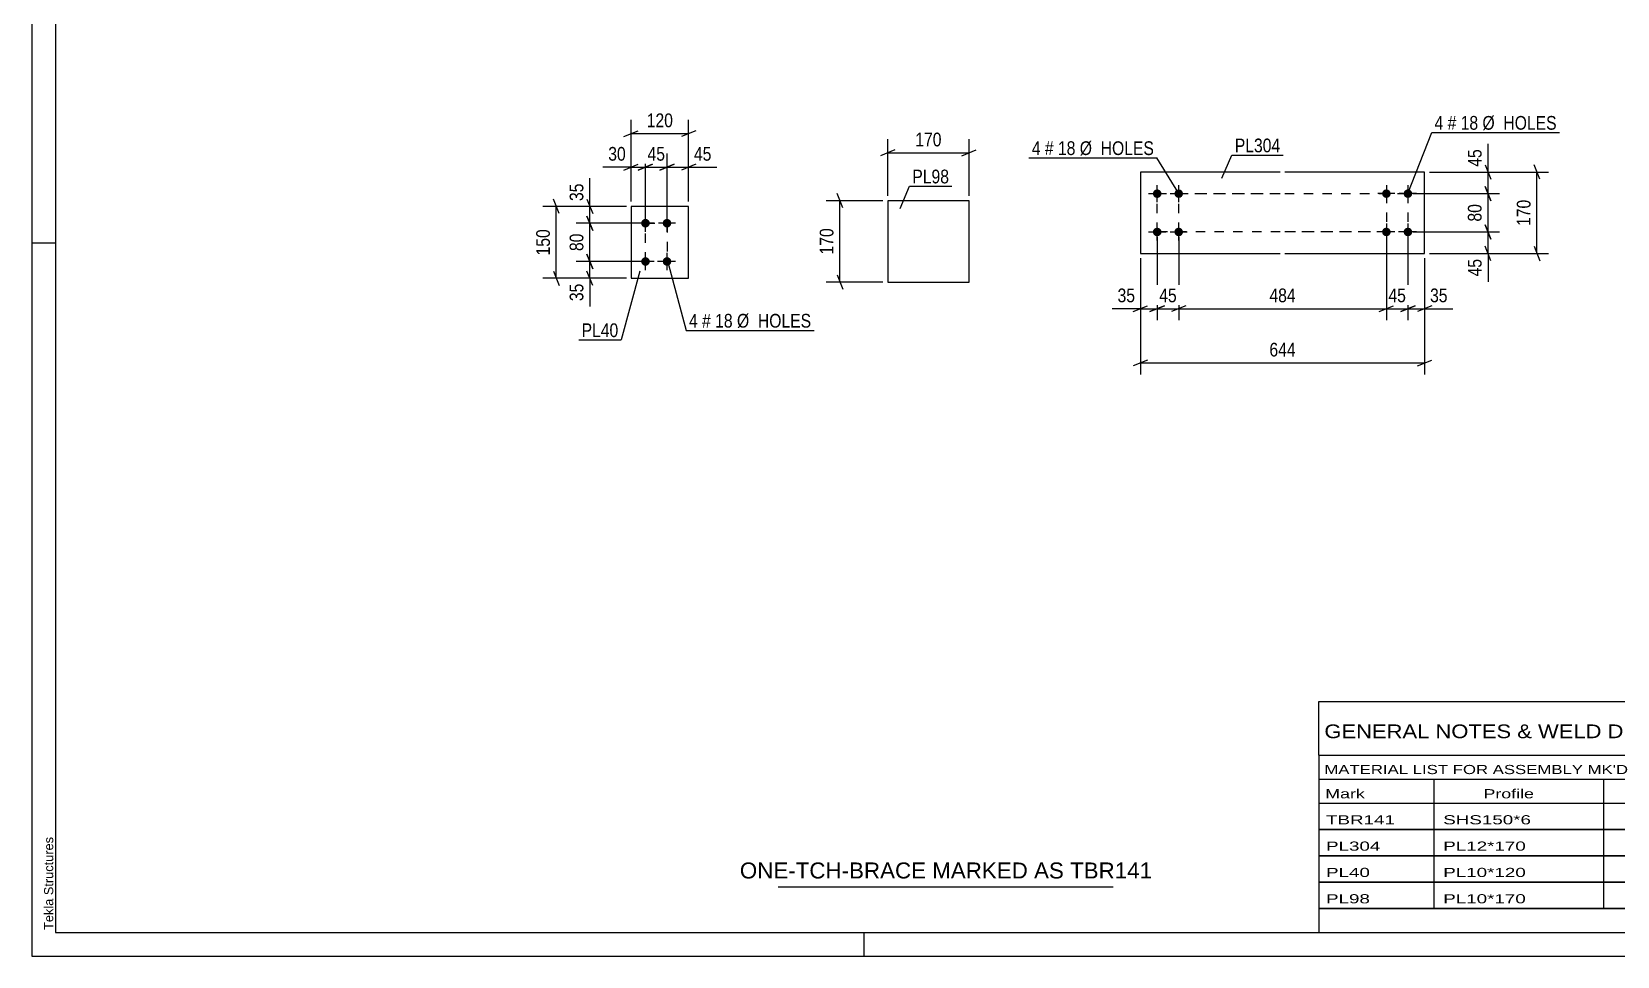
# Model space of a CAD drawing. Header units: millimetres. Extents: x 0 to 594, y 0 to 420.
# Drawn here: x 0 to 331.4, y 0 to 193.1 of the extents above; entities that cross this region are included whole.
import ezdxf

# ---------------------------------------------------------------- set-up
doc = ezdxf.new("R2010")
doc.units = ezdxf.units.MM
doc.linetypes.add('DXK_LINE_DOT2', pattern=[3.9198, 1.9599, -1.9599])
doc.styles.add('Arial', font='ARIAL.TTF', dxfattribs={"height": 0.2})
doc.styles.add('Arial Narrow', font='ARIALN.TTF', dxfattribs={"height": 0.2})

# ---------------------------------------------------------------- blocks, each defined once
blk = doc.blocks.new('Unknown-580575187-1131')
at = {"color": 5, "linetype": 'Continuous'}
for p, q in [((0, 420), (0, 0)), ((5, 415), (5, 5)), ((5, 149), (0, 149)), ((5, 5), (589, 5)), ((174, 0), (174, 5)), ((0, 0), (594, 0))]:
    blk.add_line(p, q, dxfattribs=at)
at = {"color": 174, "linetype": 'Continuous', "style": 'Arial'}
blk.add_text('Tekla Structures', height=1.9102, rotation=90, dxfattribs=at).set_placement((4.5, 5.5))
blk = doc.blocks.new('Part-580575187-3579 - 3578')
at = {"color": 2, "linetype": 'Continuous'}
for p, q in [((260.91, 163.81), (231.71, 163.81)), ((231.71, 163.81), (231.71, 146.81)), ((291.11, 163.81), (261.91, 163.81)), ((291.11, 146.81), (291.11, 163.81)), ((231.71, 146.81), (260.91, 146.81)), ((261.91, 146.81), (291.11, 146.81))]:
    blk.add_line(p, q, dxfattribs=at)
blk = doc.blocks.new('Bolt-580575187-3580 - 3578')
at = {"linetype": 'Continuous'}
for points in [[(283.11, 158.41, -1), (283.11, 160.21, -1)], [(287.61, 158.41, -1), (287.61, 160.21, -1)], [(283.11, 150.41, -1), (283.11, 152.21, -1)], [(287.61, 150.41, -1), (287.61, 152.21, -1)]]:
    blk.add_hatch(color=1, dxfattribs=at).paths.add_polyline_path(points)
at = {"color": 1, "linetype": 'Continuous'}
for p, q in [((284.91, 159.31), (281.31, 159.31)), ((283.11, 161.11), (283.11, 157.51)), ((289.41, 159.31), (285.81, 159.31)), ((287.61, 161.11), (287.61, 157.51)), ((283.11, 153.11), (283.11, 149.51)), ((287.61, 153.11), (287.61, 149.51)), ((284.91, 151.31), (281.31, 151.31)), ((289.41, 151.31), (285.81, 151.31))]:
    blk.add_line(p, q, dxfattribs=at)
blk = doc.blocks.new('Bolt-580575187-3581 - 3578')
at = {"linetype": 'Continuous'}
for points in [[(235.21, 160.21, -1), (235.21, 158.41, -1)], [(239.71, 160.21, -1), (239.71, 158.41, -1)], [(235.21, 152.21, -1), (235.21, 150.41, -1)], [(239.71, 152.21, -1), (239.71, 150.41, -1)]]:
    blk.add_hatch(color=1, dxfattribs=at).paths.add_polyline_path(points)
at = {"color": 1, "linetype": 'Continuous'}
for p, q in [((233.41, 159.31), (237.01, 159.31)), ((235.21, 157.51), (235.21, 161.11)), ((237.91, 159.31), (241.51, 159.31)), ((239.71, 157.51), (239.71, 161.11)), ((235.21, 149.51), (235.21, 153.11)), ((239.71, 149.51), (239.71, 153.11)), ((233.41, 151.31), (237.01, 151.31)), ((237.91, 151.31), (241.51, 151.31))]:
    blk.add_line(p, q, dxfattribs=at)
blk = doc.blocks.new('Bolt-580575187-2195 - 2156')
at = {"linetype": 'Continuous'}
for points in [[(128.27, 152.24, -1), (128.27, 154.04, -1)], [(132.77, 152.24, -1), (132.77, 154.04, -1)], [(128.27, 144.24, -1), (128.27, 146.04, -1)], [(132.77, 144.24, -1), (132.77, 146.04, -1)]]:
    blk.add_hatch(color=1, dxfattribs=at).paths.add_polyline_path(points)
at = {"color": 1, "linetype": 'Continuous'}
for p, q in [((130.07, 153.14), (126.47, 153.14)), ((128.27, 151.34), (128.27, 154.94)), ((134.57, 153.14), (130.97, 153.14)), ((132.77, 151.34), (132.77, 154.94)), ((128.27, 143.34), (128.27, 146.94)), ((132.77, 143.34), (132.77, 146.94)), ((130.07, 145.14), (126.47, 145.14)), ((134.57, 145.14), (130.97, 145.14))]:
    blk.add_line(p, q, dxfattribs=at)
blk = doc.blocks.new('Part-580575187-2162 - 2156')
at = {"color": 2, "linetype": 'Continuous'}
for p, q in [((125.27, 156.64), (125.27, 141.64)), ((137.27, 156.64), (125.27, 156.64)), ((137.27, 141.64), (137.27, 156.64)), ((125.27, 141.64), (137.27, 141.64))]:
    blk.add_line(p, q, dxfattribs=at)
blk = doc.blocks.new('Part-580575187-2399 - 2393')
at = {"color": 2, "linetype": 'Continuous'}
for p, q in [((195.9, 157.84), (178.9, 157.84)), ((178.9, 157.84), (178.9, 140.84)), ((195.9, 140.84), (195.9, 157.84)), ((178.9, 140.84), (195.9, 140.84))]:
    blk.add_line(p, q, dxfattribs=at)
blk = doc.blocks.new('Rectangle-580575187-3759 - 3578')
at = {"color": 1, "linetype": 'DXK_LINE_DOT2'}
for p, q in [((235.21, 159.31), (260.91, 159.31)), ((235.21, 151.31), (235.21, 159.31)), ((261.91, 159.31), (287.61, 159.31)), ((287.61, 159.31), (287.61, 151.31)), ((260.91, 151.31), (235.21, 151.31)), ((287.61, 151.31), (261.91, 151.31))]:
    blk.add_line(p, q, dxfattribs=at)
blk = doc.blocks.new('Rectangle-580575187-2379 - 2156')
at = {"color": 1, "linetype": 'DXK_LINE_DOT2'}
blk.add_lwpolyline([(128.27, 153.14), (132.77, 153.14), (132.77, 145.14), (128.27, 145.14), (128.27, 153.14)], close=True, dxfattribs=at)
blk = doc.blocks.new('Rectangle-580575187-3769 - 3578')
at = {"color": 1, "linetype": 'DXK_LINE_DOT2'}
for p, q in [((239.71, 159.31), (260.91, 159.31)), ((239.71, 151.31), (239.71, 159.31)), ((261.91, 159.31), (283.11, 159.31)), ((283.11, 159.31), (283.11, 151.31)), ((260.91, 151.31), (239.71, 151.31)), ((283.11, 151.31), (261.91, 151.31))]:
    blk.add_line(p, q, dxfattribs=at)
blk = doc.blocks.new('StraightDimension-580575187-3590 - 3578')
at = {"color": 7, "linetype": 'Continuous'}
for p, q in [((235.21, 150.31), (235.21, 132.88)), ((231.71, 145.81), (231.71, 132.88)), ((230.21, 134.68), (233.21, 135.88)), ((236.71, 135.88), (233.71, 134.68)), ((231.71, 135.28), (235.21, 135.28))]:
    blk.add_line(p, q, dxfattribs=at)
at = {"color": 0}
blk.add_wipeout([(231.19, 136.03), (231.19, 140.23), (226.33, 140.23), (226.33, 136.03)], dxfattribs=at)
at = {"color": 7, "linetype": 'Continuous'}
blk.add_line((231.71, 135.28), (225.81, 135.28), dxfattribs=at)
blk.add_line((231.71, 135.28), (225.81, 135.28), dxfattribs=at)
at = {"color": 3, "style": 'Arial Narrow'}
blk.add_text('35', height=2.863, dxfattribs=at).set_placement((226.93, 136.63))
blk = doc.blocks.new('StraightDimension-580575187-3586 - 3578')
at = {"color": 7, "linetype": 'Continuous'}
for p, q in [((287.61, 150.31), (287.61, 132.88)), ((291.11, 145.81), (291.11, 132.88)), ((286.11, 134.68), (289.11, 135.88)), ((292.61, 135.88), (289.61, 134.68)), ((287.61, 135.28), (291.11, 135.28))]:
    blk.add_line(p, q, dxfattribs=at)
at = {"color": 0}
blk.add_wipeout([(296.49, 136.03), (296.49, 140.23), (291.64, 140.23), (291.64, 136.03)], dxfattribs=at)
at = {"color": 7, "linetype": 'Continuous'}
blk.add_line((291.11, 135.28), (297.02, 135.28), dxfattribs=at)
blk.add_line((291.11, 135.28), (297.02, 135.28), dxfattribs=at)
at = {"color": 3, "style": 'Arial Narrow'}
blk.add_text('35', height=2.863, dxfattribs=at).set_placement((292.24, 136.63))
blk = doc.blocks.new('StraightDimension-580575187-3587 - 3578')
at = {"color": 7, "linetype": 'Continuous'}
for p, q in [((283.11, 150.31), (283.11, 132.88)), ((287.61, 150.31), (287.61, 132.88)), ((281.61, 134.68), (284.61, 135.88)), ((289.11, 135.88), (286.11, 134.68)), ((283.11, 135.28), (287.61, 135.28))]:
    blk.add_line(p, q, dxfattribs=at)
at = {"color": 0}
blk.add_wipeout([(287.79, 136.03), (287.79, 140.23), (282.94, 140.23), (282.94, 136.03)], dxfattribs=at)
at = {"color": 3, "style": 'Arial Narrow'}
blk.add_text('45', height=2.863, dxfattribs=at).set_placement((283.54, 136.63))
blk = doc.blocks.new('StraightDimension-580575187-3588 - 3578')
at = {"color": 7, "linetype": 'Continuous'}
for p, q in [((239.71, 150.31), (239.71, 132.88)), ((283.11, 150.31), (283.11, 132.88)), ((241.21, 135.88), (238.21, 134.68)), ((281.61, 134.68), (284.61, 135.88)), ((239.71, 135.28), (283.11, 135.28))]:
    blk.add_line(p, q, dxfattribs=at)
at = {"color": 0}
blk.add_wipeout([(264.76, 136.03), (264.76, 140.23), (258.07, 140.23), (258.07, 136.03)], dxfattribs=at)
at = {"color": 3, "style": 'Arial Narrow'}
blk.add_text('484', height=2.863, dxfattribs=at).set_placement((258.67, 136.63))
blk = doc.blocks.new('StraightDimension-580575187-3589 - 3578')
at = {"color": 7, "linetype": 'Continuous'}
for p, q in [((235.21, 150.31), (235.21, 132.88)), ((239.71, 150.31), (239.71, 132.88)), ((233.71, 134.68), (236.71, 135.88)), ((241.21, 135.88), (238.21, 134.68)), ((235.21, 135.28), (239.71, 135.28))]:
    blk.add_line(p, q, dxfattribs=at)
at = {"color": 0}
blk.add_wipeout([(239.89, 136.03), (239.89, 140.23), (235.04, 140.23), (235.04, 136.03)], dxfattribs=at)
at = {"color": 3, "style": 'Arial Narrow'}
blk.add_text('45', height=2.863, dxfattribs=at).set_placement((235.64, 136.63))
blk = doc.blocks.new('StraightDimension-580575187-3606 - 3578')
at = {"color": 7, "linetype": 'Continuous'}
for p, q in [((231.71, 145.81), (231.71, 121.54)), ((291.11, 145.81), (291.11, 121.54)), ((233.21, 124.54), (230.21, 123.34)), ((231.71, 123.94), (291.11, 123.94)), ((289.61, 123.34), (292.61, 124.54))]:
    blk.add_line(p, q, dxfattribs=at)
at = {"color": 0}
blk.add_wipeout([(264.76, 124.69), (264.76, 128.89), (258.07, 128.89), (258.07, 124.69)], dxfattribs=at)
at = {"color": 3, "style": 'Arial Narrow'}
blk.add_text('644', height=2.863, dxfattribs=at).set_placement((258.67, 125.29))
blk = doc.blocks.new('StraightDimension-580575187-3626 - 3578')
at = {"color": 7, "linetype": 'Continuous'}
for p, q in [((292.11, 163.81), (316.98, 163.81)), ((315.18, 162.31), (313.98, 165.31)), ((314.58, 146.81), (314.58, 163.81)), ((292.11, 146.81), (316.98, 146.81)), ((313.98, 148.31), (315.18, 145.31))]:
    blk.add_line(p, q, dxfattribs=at)
at = {"color": 0}
blk.add_wipeout([(313.83, 158.65), (309.63, 158.65), (309.63, 151.96), (313.83, 151.96)], dxfattribs=at)
at = {"color": 3, "style": 'Arial Narrow'}
blk.add_text('170', height=2.863, rotation=90.0002, dxfattribs=at).set_placement((313.23, 152.56))
blk = doc.blocks.new('StraightDimension-580575187-3735 - 3578')
at = {"color": 7, "linetype": 'Continuous'}
for p, q in [((292.11, 163.81), (306.76, 163.81)), ((303.76, 165.31), (304.96, 162.31)), ((304.36, 159.31), (304.36, 163.81)), ((288.61, 159.31), (306.76, 159.31)), ((304.96, 157.81), (303.76, 160.81))]:
    blk.add_line(p, q, dxfattribs=at)
at = {"color": 0}
blk.add_wipeout([(303.61, 169.19), (299.41, 169.19), (299.41, 164.33), (303.61, 164.33)], dxfattribs=at)
at = {"color": 7, "linetype": 'Continuous'}
blk.add_line((304.36, 163.81), (304.36, 169.71), dxfattribs=at)
blk.add_line((304.36, 163.81), (304.36, 169.71), dxfattribs=at)
at = {"color": 3, "style": 'Arial Narrow'}
blk.add_text('45', height=2.863, rotation=90.0002, dxfattribs=at).set_placement((303.01, 164.93))
blk = doc.blocks.new('StraightDimension-580575187-3736 - 3578')
at = {"color": 7, "linetype": 'Continuous'}
for p, q in [((288.61, 159.31), (306.76, 159.31)), ((303.76, 160.81), (304.96, 157.81)), ((304.36, 151.31), (304.36, 159.31)), ((304.96, 149.81), (303.76, 152.81)), ((288.61, 151.31), (306.76, 151.31))]:
    blk.add_line(p, q, dxfattribs=at)
at = {"color": 0}
blk.add_wipeout([(303.61, 157.73), (299.41, 157.73), (299.41, 152.88), (303.61, 152.88)], dxfattribs=at)
at = {"color": 3, "style": 'Arial Narrow'}
blk.add_text('80', height=2.863, rotation=90.0002, dxfattribs=at).set_placement((303.01, 153.48))
blk = doc.blocks.new('StraightDimension-580575187-3737 - 3578')
at = {"color": 7, "linetype": 'Continuous'}
for p, q in [((303.76, 152.81), (304.96, 149.81)), ((288.61, 151.31), (306.76, 151.31)), ((304.36, 146.81), (304.36, 151.31)), ((292.11, 146.81), (306.76, 146.81)), ((304.96, 145.31), (303.76, 148.31))]:
    blk.add_line(p, q, dxfattribs=at)
at = {"color": 0}
blk.add_wipeout([(303.61, 146.28), (299.41, 146.28), (299.41, 141.42), (303.61, 141.42)], dxfattribs=at)
at = {"color": 7, "linetype": 'Continuous'}
blk.add_line((304.36, 146.81), (304.36, 140.9), dxfattribs=at)
blk.add_line((304.36, 146.81), (304.36, 140.9), dxfattribs=at)
at = {"color": 3, "style": 'Arial Narrow'}
blk.add_text('45', height=2.863, rotation=90.0002, dxfattribs=at).set_placement((303.01, 142.02))
blk = doc.blocks.new('StraightDimension-580575187-2295 - 2156')
at = {"color": 7, "linetype": 'Continuous'}
for p, q in [((124.27, 156.64), (113.79, 156.64)), ((116.04, 158.14), (117.24, 155.14)), ((116.64, 153.14), (116.64, 156.64)), ((127.27, 153.14), (113.79, 153.14)), ((117.24, 151.64), (116.04, 154.64))]:
    blk.add_line(p, q, dxfattribs=at)
at = {"color": 0}
blk.add_wipeout([(115.89, 162.02), (111.69, 162.02), (111.69, 157.17), (115.89, 157.17)], dxfattribs=at)
at = {"color": 7, "linetype": 'Continuous'}
blk.add_line((116.64, 156.64), (116.64, 162.55), dxfattribs=at)
blk.add_line((116.64, 156.64), (116.64, 162.55), dxfattribs=at)
at = {"color": 3, "style": 'Arial Narrow'}
blk.add_text('35', height=2.863, rotation=90.0002, dxfattribs=at).set_placement((115.29, 157.77))
blk = doc.blocks.new('StraightDimension-580575187-2272 - 2156')
at = {"color": 7, "linetype": 'Continuous'}
for p, q in [((116.04, 146.64), (117.24, 143.64)), ((127.27, 145.14), (113.79, 145.14)), ((117.24, 140.14), (116.04, 143.14)), ((116.64, 141.64), (116.64, 145.14)), ((124.27, 141.64), (113.79, 141.64))]:
    blk.add_line(p, q, dxfattribs=at)
at = {"color": 0}
blk.add_wipeout([(115.89, 141.12), (111.69, 141.12), (111.69, 136.26), (115.89, 136.26)], dxfattribs=at)
at = {"color": 7, "linetype": 'Continuous'}
blk.add_line((116.64, 141.64), (116.64, 135.74), dxfattribs=at)
blk.add_line((116.64, 141.64), (116.64, 135.74), dxfattribs=at)
at = {"color": 3, "style": 'Arial Narrow'}
blk.add_text('35', height=2.863, rotation=90.0002, dxfattribs=at).set_placement((115.29, 136.86))
blk = doc.blocks.new('StraightDimension-580575187-2285 - 2156')
at = {"color": 7, "linetype": 'Continuous'}
for p, q in [((127.27, 153.14), (113.79, 153.14)), ((116.04, 154.64), (117.24, 151.64)), ((116.64, 145.14), (116.64, 153.14)), ((117.24, 143.64), (116.04, 146.64)), ((127.27, 145.14), (113.79, 145.14))]:
    blk.add_line(p, q, dxfattribs=at)
at = {"color": 0}
blk.add_wipeout([(115.89, 151.57), (111.69, 151.57), (111.69, 146.72), (115.89, 146.72)], dxfattribs=at)
at = {"color": 3, "style": 'Arial Narrow'}
blk.add_text('80', height=2.863, rotation=90.0002, dxfattribs=at).set_placement((115.29, 147.32))
blk = doc.blocks.new('StraightDimension-580575187-2309 - 2156')
at = {"color": 7, "linetype": 'Continuous'}
for p, q in [((124.27, 156.64), (106.79, 156.64)), ((110.24, 155.14), (109.04, 158.14)), ((109.64, 141.64), (109.64, 156.64)), ((109.04, 143.14), (110.24, 140.14)), ((124.27, 141.64), (106.79, 141.64))]:
    blk.add_line(p, q, dxfattribs=at)
at = {"color": 0}
blk.add_wipeout([(108.89, 152.49), (104.69, 152.49), (104.69, 145.8), (108.89, 145.8)], dxfattribs=at)
at = {"color": 3, "style": 'Arial Narrow'}
blk.add_text('150', height=2.863, rotation=90.0002, dxfattribs=at).set_placement((108.29, 146.4))
blk = doc.blocks.new('StraightDimension-580575187-2326 - 2156')
at = {"color": 7, "linetype": 'Continuous'}
for p, q in [((125.27, 157.64), (125.27, 167.7)), ((128.27, 154.14), (128.27, 167.7)), ((123.77, 164.25), (126.77, 165.45)), ((125.27, 164.85), (128.27, 164.85)), ((129.77, 165.45), (126.77, 164.25))]:
    blk.add_line(p, q, dxfattribs=at)
at = {"color": 0}
blk.add_wipeout([(124.75, 165.6), (124.75, 169.8), (119.89, 169.8), (119.89, 165.6)], dxfattribs=at)
at = {"color": 7, "linetype": 'Continuous'}
blk.add_line((125.27, 164.85), (119.37, 164.85), dxfattribs=at)
blk.add_line((125.27, 164.85), (119.37, 164.85), dxfattribs=at)
at = {"color": 3, "style": 'Arial Narrow'}
blk.add_text('30', height=2.863, dxfattribs=at).set_placement((120.49, 166.2))
blk = doc.blocks.new('StraightDimension-580575187-2339 - 2156')
at = {"color": 7, "linetype": 'Continuous'}
for p, q in [((128.27, 154.14), (128.27, 167.7)), ((132.77, 154.14), (132.77, 167.7)), ((126.77, 164.25), (129.77, 165.45)), ((128.27, 164.85), (132.77, 164.85)), ((134.27, 165.45), (131.27, 164.25))]:
    blk.add_line(p, q, dxfattribs=at)
at = {"color": 0}
blk.add_wipeout([(132.95, 165.6), (132.95, 169.8), (128.1, 169.8), (128.1, 165.6)], dxfattribs=at)
at = {"color": 3, "style": 'Arial Narrow'}
blk.add_text('45', height=2.863, dxfattribs=at).set_placement((128.7, 166.2))
blk = doc.blocks.new('StraightDimension-580575187-2349 - 2156')
at = {"color": 7, "linetype": 'Continuous'}
for p, q in [((132.77, 154.14), (132.77, 167.7)), ((137.27, 157.64), (137.27, 167.7)), ((131.27, 164.25), (134.27, 165.45)), ((132.77, 164.85), (137.27, 164.85)), ((138.77, 165.45), (135.77, 164.25))]:
    blk.add_line(p, q, dxfattribs=at)
at = {"color": 0}
blk.add_wipeout([(142.66, 165.6), (142.66, 169.8), (137.8, 169.8), (137.8, 165.6)], dxfattribs=at)
at = {"color": 7, "linetype": 'Continuous'}
blk.add_line((137.27, 164.85), (143.18, 164.85), dxfattribs=at)
blk.add_line((137.27, 164.85), (143.18, 164.85), dxfattribs=at)
at = {"color": 3, "style": 'Arial Narrow'}
blk.add_text('45', height=2.863, dxfattribs=at).set_placement((138.4, 166.2))
blk = doc.blocks.new('StraightDimension-580575187-2363 - 2156')
at = {"color": 7, "linetype": 'Continuous'}
for p, q in [((123.77, 171.25), (126.77, 172.45)), ((125.27, 157.64), (125.27, 174.7)), ((138.77, 172.45), (135.77, 171.25)), ((137.27, 157.64), (137.27, 174.7)), ((125.27, 171.85), (137.27, 171.85))]:
    blk.add_line(p, q, dxfattribs=at)
at = {"color": 0}
blk.add_wipeout([(134.62, 172.6), (134.62, 176.8), (127.93, 176.8), (127.93, 172.6)], dxfattribs=at)
at = {"color": 3, "style": 'Arial Narrow'}
blk.add_text('120', height=2.863, dxfattribs=at).set_placement((128.53, 173.2))
blk = doc.blocks.new('StraightDimension-580575187-2401 - 2393')
at = {"color": 7, "linetype": 'Continuous'}
for p, q in [((178.9, 158.84), (178.9, 170.69)), ((195.9, 158.84), (195.9, 170.69)), ((180.4, 168.44), (177.4, 167.24)), ((178.9, 167.84), (195.9, 167.84)), ((194.4, 167.24), (197.4, 168.44))]:
    blk.add_line(p, q, dxfattribs=at)
at = {"color": 0}
blk.add_wipeout([(190.75, 168.59), (190.75, 172.79), (184.06, 172.79), (184.06, 168.59)], dxfattribs=at)
at = {"color": 3, "style": 'Arial Narrow'}
blk.add_text('170', height=2.863, dxfattribs=at).set_placement((184.66, 169.19))
blk = doc.blocks.new('StraightDimension-580575187-2412 - 2393')
at = {"color": 7, "linetype": 'Continuous'}
for p, q in [((169.5, 156.34), (168.3, 159.34)), ((177.9, 157.84), (166.05, 157.84)), ((168.9, 140.84), (168.9, 157.84)), ((177.9, 140.84), (166.05, 140.84)), ((168.3, 142.34), (169.5, 139.34))]:
    blk.add_line(p, q, dxfattribs=at)
at = {"color": 0}
blk.add_wipeout([(168.15, 152.68), (163.95, 152.68), (163.95, 146), (168.15, 146)], dxfattribs=at)
at = {"color": 3, "style": 'Arial Narrow'}
blk.add_text('170', height=2.863, rotation=90.0002, dxfattribs=at).set_placement((167.55, 146.6))
blk = doc.blocks.new('Unknown-580575187-4490')
at = {"color": 7, "linetype": 'Continuous'}
for p, q in [((269, 53.25), (429, 53.25)), ((269, 42), (269, 53.25)), ((429, 53.25), (429, 42)), ((269, 42), (429, 42)), ((269, 42), (269, 37)), ((429, 42), (429, 37)), ((269, 37), (429, 37)), ((269, 37), (269, 32)), ((293, 37), (293, 32)), ((328.5, 37), (328.5, 32)), ((354.5, 37), (354.5, 32)), ((367.5, 37), (367.5, 32)), ((385, 37), (385, 32)), ((407, 37), (407, 32)), ((429, 37), (429, 32)), ((269, 32), (429, 32)), ((269, 31.95), (269, 26.55)), ((269, 31.95), (429, 31.95)), ((293, 32), (293, 26.5)), ((328.5, 32), (328.5, 26.5)), ((354.5, 32), (354.5, 26.5)), ((367.5, 32), (367.5, 26.5)), ((385, 32), (385, 26.5)), ((407, 32), (407, 26.5)), ((429, 31.95), (429, 26.55)), ((269, 26.55), (429, 26.55)), ((269, 26.45), (269, 21.05)), ((269, 26.45), (429, 26.45)), ((293, 26.5), (293, 21)), ((328.5, 26.5), (328.5, 21)), ((354.5, 26.5), (354.5, 21)), ((367.5, 26.5), (367.5, 21)), ((385, 26.5), (385, 21)), ((407, 26.5), (407, 21)), ((429, 26.45), (429, 21.05)), ((269, 21.05), (429, 21.05)), ((269, 20.95), (269, 15.55)), ((269, 20.95), (429, 20.95)), ((293, 21), (293, 15.5)), ((328.5, 21), (328.5, 15.5)), ((354.5, 21), (354.5, 15.5)), ((367.5, 21), (367.5, 15.5)), ((385, 21), (385, 15.5)), ((407, 21), (407, 15.5)), ((429, 20.95), (429, 15.55)), ((269, 15.55), (429, 15.55)), ((269, 15.45), (269, 10.05)), ((269, 15.45), (429, 15.45)), ((293, 15.5), (293, 10)), ((328.5, 15.5), (328.5, 10)), ((354.5, 15.5), (354.5, 10)), ((367.5, 15.5), (367.5, 10)), ((385, 15.5), (385, 10)), ((407, 15.5), (407, 10)), ((429, 15.45), (429, 10.05)), ((269, 10.05), (429, 10.05)), ((269, 10), (429, 10)), ((269, 10), (269, 5)), ((385, 10), (385, 5)), ((407, 10), (407, 5)), ((429, 10), (429, 5)), ((269, 5), (429, 5))]:
    blk.add_line(p, q, dxfattribs=at)
at = {"color": 7, "style": 'Arial Narrow'}
for s, height, width, p in [('GENERAL NOTES & WELD DETAILS :', 2.8633, 1.4, (270.15, 45.56)), ('REFER TYP DRAWING TYP-01', 1.9089, 1.6, (353.7, 45.66)), ("MATERIAL LIST FOR ASSEMBLY MK'D", 1.9089, 1.6, (270.15, 38.06)), ('TBR141', 1.909, 1.794707, (361.59, 37.97)), ('1', 1.91, 1.794707, (391.08, 38.06)), ('No. Required', 1.9089, 1.6, (400.41, 38.06)), ('Mark', 1.909, 1.7, (270.34, 33)), ('Profile', 1.909, 1.7, (303.41, 33)), ('Material', 1.909, 1.7, (333.54, 33.06)), ('No.', 1.909, 1.7, (358.5, 33.06)), ('Length', 1.909, 1.7, (369, 33.06)), ('Area', 1.909, 1.7, (391.5, 33.06)), ('Weight', 1.909, 1.7, (411, 33.06))]:
    blk.add_text(s, height=height, dxfattribs=dict(at, width=width)).set_placement(p)
at = {"color": 7, "linetype": 'Continuous', "style": 'Arial Narrow'}
for s, height, width, p in [('TBR141', 1.909, 1.794707, (270.5, 27.56)), ('SHS150*6', 1.909, 1.794707, (295, 27.56)), ('E350', 1.909, 1.794707, (334.74, 27.56)), ('1', 1.91, 1.794707, (358.86, 27.56)), ('5543', 1.909, 1.794707, (371.58, 27.56)), ('3.3', 1.909, 1.794707, (395.32, 27.56)), ('150.0', 1.909, 1.794707, (411.96, 27.56)), ('PL304', 1.909, 1.794707, (270.5, 22.06)), ('PL12*170', 1.909, 1.794707, (295, 22.06)), ('E350', 1.909, 1.794707, (334.74, 22.06)), ('1', 1.91, 1.794707, (358.86, 22.06)), ('644', 1.909, 1.794707, (373.77, 22.06)), ('0.2', 1.909, 1.794707, (395.32, 22.06)), ('10.3', 1.909, 1.794707, (414.14, 22.06)), ('PL40', 1.909, 1.794707, (270.5, 16.56)), ('PL10*120', 1.909, 1.794707, (295, 16.56)), ('E350', 1.909, 1.794707, (334.74, 16.56)), ('4', 1.91, 1.794707, (358.86, 16.56)), ('150', 1.909, 1.794707, (373.77, 16.56)), ('0.0', 1.909, 1.794707, (395.32, 16.56)), ('5.7', 1.909, 1.794707, (416.33, 16.56)), ('PL98', 1.909, 1.794707, (270.5, 11.06)), ('PL10*170', 1.909, 1.794707, (295, 11.06)), ('E350', 1.909, 1.794707, (334.74, 11.06)), ('2', 1.91, 1.794707, (358.86, 11.06)), ('170', 1.909, 1.794707, (373.77, 11.06)), ('0.1', 1.909, 1.794707, (395.32, 11.06)), ('4.5', 1.909, 1.794707, (416.33, 11.06)), ('Total', 1.909, 1.7, (371.33, 6.5)), ('3.9', 1.909, 1.794707, (394.83, 6.5)), ('170.5', 1.909, 1.794707, (411.96, 6.5))]:
    blk.add_text(s, height=height, dxfattribs=dict(at, width=width)).set_placement(p)
blk = doc.blocks.new('Unknown-580575187-4491')
at = {"color": 7, "linetype": 'Continuous'}
blk.add_line((156, 14.5), (226, 14.5), dxfattribs=at)
at = {"color": 7, "style": 'Arial'}
blk.add_text('ONE-TCH-BRACE MARKED AS TBR141', height=3.3428, dxfattribs=at).set_placement((147.99, 16.25))
blk = doc.blocks.new('Mark-580575187-3633 - 3578')
at = {"color": 0}
blk.add_wipeout([(210.84, 167.38), (210.84, 170.38), (209.01, 170.38), (209.01, 167.38)], dxfattribs=at)
blk.add_wipeout([(210.84, 167.38), (210.84, 170.38), (209.01, 170.38), (209.01, 167.38)], dxfattribs=at)
blk.add_wipeout([(213.57, 167.38), (213.57, 170.38), (211.74, 170.38), (211.74, 167.38)], dxfattribs=at)
blk.add_wipeout([(213.57, 167.38), (213.57, 170.38), (211.74, 170.38), (211.74, 167.38)], dxfattribs=at)
at = {"color": 3, "style": 'Arial Narrow'}
blk.add_text('4', height=2.86, dxfattribs=at).set_placement((209.01, 167.38))
at = {"color": 0}
blk.add_wipeout([(218.13, 167.38), (218.13, 170.38), (214.47, 170.38), (214.47, 167.38)], dxfattribs=at)
blk.add_wipeout([(218.13, 167.38), (218.13, 170.38), (214.47, 170.38), (214.47, 167.38)], dxfattribs=at)
at = {"color": 3, "style": 'Arial Narrow'}
blk.add_text('#', height=2.86, dxfattribs=at).set_placement((211.74, 167.38))
at = {"color": 0}
blk.add_wipeout([(234.55, 167.38), (234.55, 170.38), (219.03, 170.38), (219.03, 167.38)], dxfattribs=at)
blk.add_wipeout([(234.55, 167.38), (234.55, 170.38), (219.03, 170.38), (219.03, 167.38)], dxfattribs=at)
at = {"color": 7, "linetype": 'Continuous'}
for p in [(208.41, 166.78), (239.71, 159.31)]:
    blk.add_line(p, (235.15, 166.78), dxfattribs=at)
at = {"color": 3, "style": 'Arial Narrow'}
for s, p in [('18', (214.47, 167.38)), ('Ø  HOLES', (219.03, 167.38))]:
    blk.add_text(s, height=2.863, dxfattribs=at).set_placement(p)
blk = doc.blocks.new('Mark-580575187-3629 - 3578')
at = {"color": 0}
blk.add_wipeout([(260.94, 167.95), (260.94, 170.95), (251.43, 170.95), (251.43, 167.95)], dxfattribs=at)
blk.add_wipeout([(260.94, 167.95), (260.94, 170.95), (251.43, 170.95), (251.43, 167.95)], dxfattribs=at)
at = {"color": 30, "linetype": 'Continuous'}
for p, q in [((248.73, 162.56), (250.83, 167.35)), ((250.83, 167.35), (261.54, 167.35))]:
    blk.add_line(p, q, dxfattribs=at)
at = {"color": 3, "style": 'Arial Narrow'}
blk.add_text('PL304', height=2.863, dxfattribs=at).set_placement((251.43, 167.95))
blk = doc.blocks.new('Mark-580575187-3632 - 3578')
at = {"color": 0}
blk.add_wipeout([(295.01, 172.67), (295.01, 175.67), (293.18, 175.67), (293.18, 172.67)], dxfattribs=at)
blk.add_wipeout([(295.01, 172.67), (295.01, 175.67), (293.18, 175.67), (293.18, 172.67)], dxfattribs=at)
at = {"color": 7, "linetype": 'Continuous'}
blk.add_line((287.61, 159.31), (292.58, 172.07), dxfattribs=at)
at = {"color": 0}
blk.add_wipeout([(297.74, 172.67), (297.74, 175.67), (295.91, 175.67), (295.91, 172.67)], dxfattribs=at)
blk.add_wipeout([(297.74, 172.67), (297.74, 175.67), (295.91, 175.67), (295.91, 172.67)], dxfattribs=at)
at = {"color": 3, "style": 'Arial Narrow'}
blk.add_text('4', height=2.86, dxfattribs=at).set_placement((293.18, 172.67))
at = {"color": 0}
blk.add_wipeout([(302.29, 172.67), (302.29, 175.67), (298.64, 175.67), (298.64, 172.67)], dxfattribs=at)
blk.add_wipeout([(302.29, 172.67), (302.29, 175.67), (298.64, 175.67), (298.64, 172.67)], dxfattribs=at)
at = {"color": 3, "style": 'Arial Narrow'}
blk.add_text('#', height=2.86, dxfattribs=at).set_placement((295.91, 172.67))
at = {"color": 0}
blk.add_wipeout([(318.72, 172.67), (318.72, 175.67), (303.19, 175.67), (303.19, 172.67)], dxfattribs=at)
blk.add_wipeout([(318.72, 172.67), (318.72, 175.67), (303.19, 175.67), (303.19, 172.67)], dxfattribs=at)
at = {"color": 7, "linetype": 'Continuous'}
blk.add_line((292.58, 172.07), (319.32, 172.07), dxfattribs=at)
at = {"color": 3, "style": 'Arial Narrow'}
for s, p in [('Ø  HOLES', (303.19, 172.67)), ('18', (298.64, 172.67))]:
    blk.add_text(s, height=2.863, dxfattribs=at).set_placement(p)
blk = doc.blocks.new('Mark-580575187-2158 - 2156')
at = {"color": 0}
blk.add_wipeout([(122.6, 129.35), (122.6, 132.35), (114.92, 132.35), (114.92, 129.35)], dxfattribs=at)
blk.add_wipeout([(122.6, 129.35), (122.6, 132.35), (114.92, 132.35), (114.92, 129.35)], dxfattribs=at)
at = {"color": 30, "linetype": 'Continuous'}
for p in [(127.12, 143.15), (114.32, 128.75)]:
    blk.add_line(p, (123.2, 128.75), dxfattribs=at)
at = {"color": 3, "style": 'Arial Narrow'}
blk.add_text('PL40', height=2.863, dxfattribs=at).set_placement((114.92, 129.35))
blk = doc.blocks.new('Mark-580575187-2191 - 2156')
at = {"color": 0}
blk.add_wipeout([(139.2, 131.33), (139.2, 134.33), (137.37, 134.33), (137.37, 131.33)], dxfattribs=at)
blk.add_wipeout([(139.2, 131.33), (139.2, 134.33), (137.37, 134.33), (137.37, 131.33)], dxfattribs=at)
at = {"color": 7, "linetype": 'Continuous'}
blk.add_line((132.89, 145.29), (136.77, 130.73), dxfattribs=at)
at = {"color": 0}
blk.add_wipeout([(141.93, 131.33), (141.93, 134.33), (140.1, 134.33), (140.1, 131.33)], dxfattribs=at)
blk.add_wipeout([(141.93, 131.33), (141.93, 134.33), (140.1, 134.33), (140.1, 131.33)], dxfattribs=at)
at = {"color": 3, "style": 'Arial Narrow'}
blk.add_text('4', height=2.86, dxfattribs=at).set_placement((137.37, 131.33))
at = {"color": 0}
blk.add_wipeout([(146.49, 131.33), (146.49, 134.33), (142.83, 134.33), (142.83, 131.33)], dxfattribs=at)
blk.add_wipeout([(146.49, 131.33), (146.49, 134.33), (142.83, 134.33), (142.83, 131.33)], dxfattribs=at)
at = {"color": 3, "style": 'Arial Narrow'}
blk.add_text('#', height=2.86, dxfattribs=at).set_placement((140.1, 131.33))
at = {"color": 0}
blk.add_wipeout([(162.91, 131.33), (162.91, 134.33), (147.39, 134.33), (147.39, 131.33)], dxfattribs=at)
blk.add_wipeout([(162.91, 131.33), (162.91, 134.33), (147.39, 134.33), (147.39, 131.33)], dxfattribs=at)
at = {"color": 7, "linetype": 'Continuous'}
blk.add_line((136.77, 130.73), (163.51, 130.73), dxfattribs=at)
at = {"color": 3, "style": 'Arial Narrow'}
for s, p in [('18', (142.83, 131.33)), ('Ø  HOLES', (147.39, 131.33))]:
    blk.add_text(s, height=2.863, dxfattribs=at).set_placement(p)
blk = doc.blocks.new('Mark-580575187-2395 - 2393')
at = {"color": 0}
blk.add_wipeout([(191.72, 161.46), (191.72, 164.46), (184.04, 164.46), (184.04, 161.46)], dxfattribs=at)
blk.add_wipeout([(191.72, 161.46), (191.72, 164.46), (184.04, 164.46), (184.04, 161.46)], dxfattribs=at)
at = {"color": 30, "linetype": 'Continuous'}
for p, q in [((181.48, 156.18), (183.44, 160.86)), ((183.44, 160.86), (192.32, 160.86))]:
    blk.add_line(p, q, dxfattribs=at)
at = {"color": 3, "style": 'Arial Narrow'}
blk.add_text('PL98', height=2.863, dxfattribs=at).set_placement((184.04, 161.46))

msp = doc.modelspace()

# ---------------------------------------------------------------- block references
for name in ['Unknown-580575187-1131', 'Part-580575187-3579 - 3578', 'Bolt-580575187-3581 - 3578', 'Rectangle-580575187-3759 - 3578', 'Rectangle-580575187-3769 - 3578', 'Bolt-580575187-3580 - 3578', 'Part-580575187-2162 - 2156', 'Part-580575187-2399 - 2393', 'Bolt-580575187-2195 - 2156', 'Rectangle-580575187-2379 - 2156', 'Unknown-580575187-4490', 'Unknown-580575187-4491']:
    msp.add_blockref(name, (0, 0))

# ---------------------------------------------------------------- next in the draw order: block references
for name in ['StraightDimension-580575187-2401 - 2393', 'Mark-580575187-3633 - 3578', 'Mark-580575187-3629 - 3578', 'StraightDimension-580575187-2295 - 2156', 'StraightDimension-580575187-3590 - 3578', 'StraightDimension-580575187-3586 - 3578', 'StraightDimension-580575187-2272 - 2156']:
    msp.add_blockref(name, (0, 0))

# ---------------------------------------------------------------- next in the draw order: block references
for name in ['Mark-580575187-2395 - 2393', 'StraightDimension-580575187-2412 - 2393', 'StraightDimension-580575187-2285 - 2156', 'StraightDimension-580575187-3587 - 3578']:
    msp.add_blockref(name, (0, 0))

# ---------------------------------------------------------------- next in the draw order: block references
for name in ['StraightDimension-580575187-2309 - 2156', 'StraightDimension-580575187-3588 - 3578', 'Mark-580575187-2191 - 2156']:
    msp.add_blockref(name, (0, 0))

# ---------------------------------------------------------------- next in the draw order: block references
for name in ['StraightDimension-580575187-2326 - 2156', 'StraightDimension-580575187-3589 - 3578', 'Mark-580575187-2158 - 2156']:
    msp.add_blockref(name, (0, 0))

# ---------------------------------------------------------------- next in the draw order: block references
for name in ['StraightDimension-580575187-2339 - 2156', 'StraightDimension-580575187-3606 - 3578']:
    msp.add_blockref(name, (0, 0))

# ---------------------------------------------------------------- next in the draw order: block references
for name in ['StraightDimension-580575187-2349 - 2156', 'StraightDimension-580575187-3626 - 3578']:
    msp.add_blockref(name, (0, 0))

# ---------------------------------------------------------------- next in the draw order: block references
for name in ['StraightDimension-580575187-2363 - 2156', 'StraightDimension-580575187-3735 - 3578']:
    msp.add_blockref(name, (0, 0))

# ---------------------------------------------------------------- next in the draw order: block references
msp.add_blockref('StraightDimension-580575187-3736 - 3578', (0, 0))

# ---------------------------------------------------------------- next in the draw order: block references
for name in ['Mark-580575187-3632 - 3578', 'StraightDimension-580575187-3737 - 3578']:
    msp.add_blockref(name, (0, 0))

doc.saveas('drawing.dxf')
